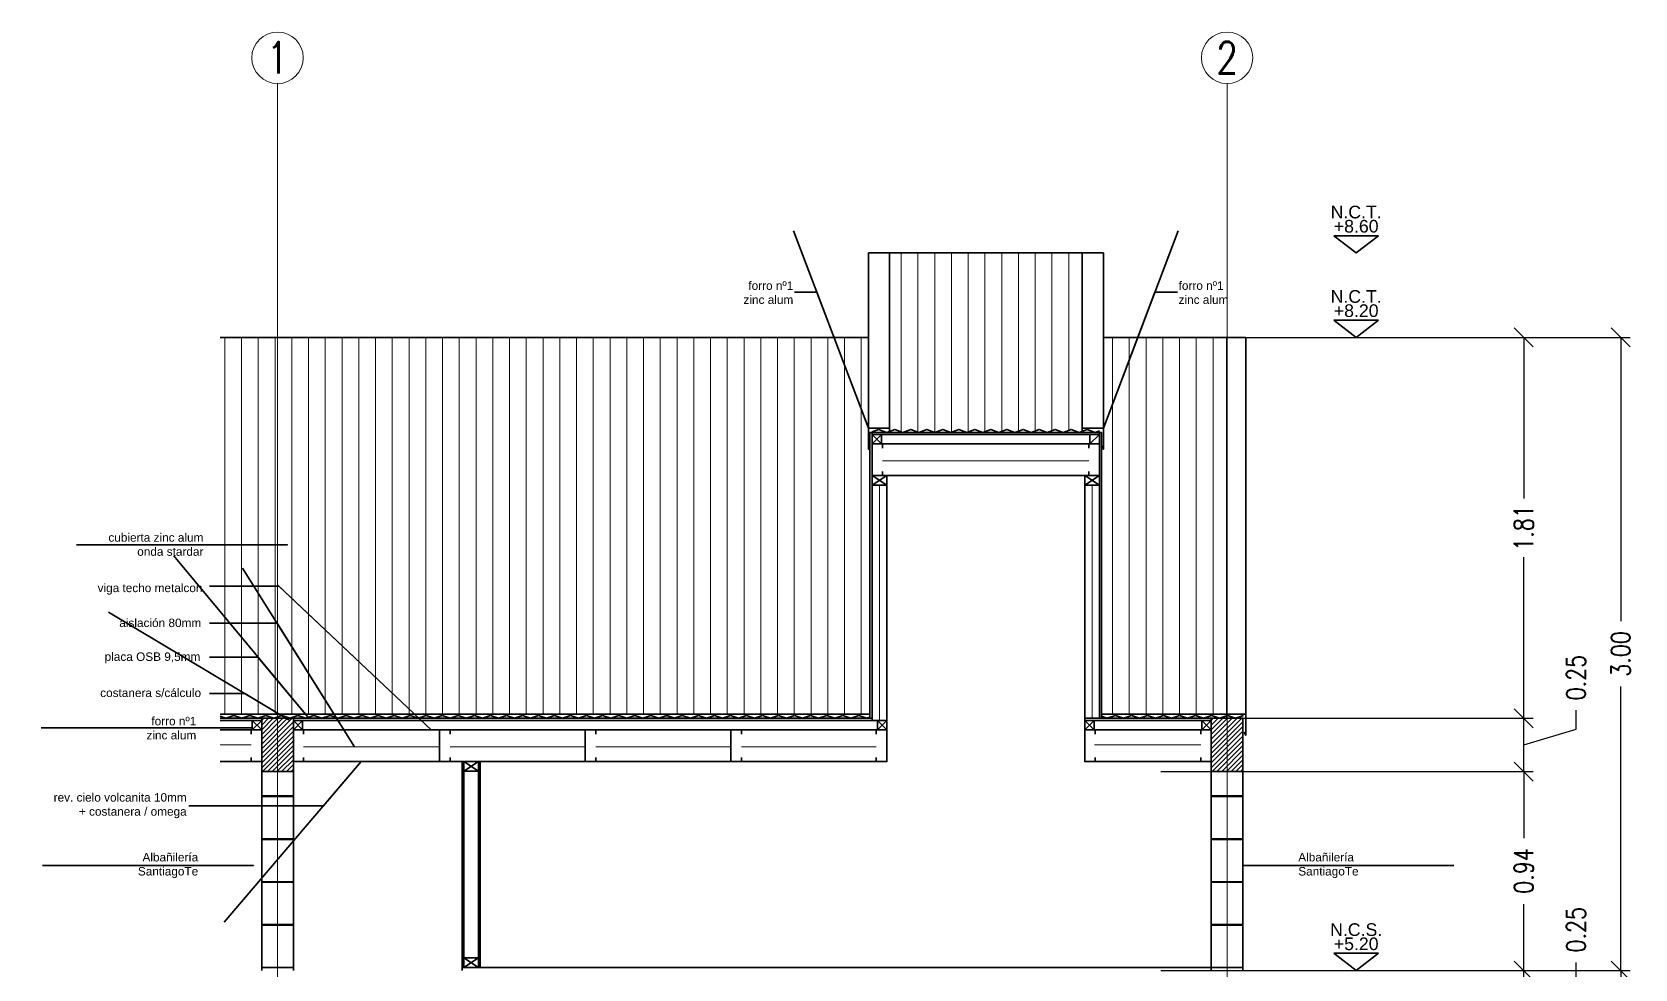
# Model space of a CAD drawing. Header units: metres. Extents: x 45 to 666, y -23 to 325.
# Drawn here: x 158.8 to 166.4, y 82.82 to 87.26 of the extents above; entities that cross this region are included whole.
import ezdxf
from ezdxf.enums import TextEntityAlignment as Align

# ---------------------------------------------------------------- set-up
doc = ezdxf.new("R2010")
doc.units = ezdxf.units.M
doc.header["$LTSCALE"] = 5
doc.header["$MEASUREMENT"] = 0
doc.layers.get('0').update_dxf_attribs({"color": 30})
doc.layers.get('DEFPOINTS').update_dxf_attribs({"color": 210})
for name, color, linetype, lineweight in [('A-ANNO-DIMS', 3, 'Continuous', 18), ('A-ANNO-NOTE', 7, 'Continuous', 35), ('A-ANNO-SYMB', 3, 'Continuous', 18), ('A-ANNO-TEXT', 3, 'Continuous', 18), ('A-ELEV-MBE1', 7, 'Continuous', 35), ('A-ELEV-PATT', 8, 'Continuous', 18), ('A-WALL-BATT', 8, 'BATTING', 18), ('A-WALL-FULL', 7, 'Continuous', 35), ('A-WALL-FULL-EXTR', 7, 'Continuous', 35)]:
    doc.layers.add(name, color=color, linetype=linetype, lineweight=lineweight)
doc.styles.add('E-ARIAL', font='arial.ttf')
doc.styles.add('E-ROMANS', font='romans.shx', dxfattribs={"width": 0.8})
doc.linetypes.add('BATTING', pattern='A,0.0001,-0.1,[134,ltypeshp.shx,S=0.1,R=0,X=-0.1,Y=0],-0.2,[134,ltypeshp.shx,S=0.1,R=180,X=0.1,Y=0],-0.1', length=0.4001)
doc.dimstyles.new('E-0050_TICK_18', dxfattribs={"dimscale": 0.001, "dimtxt": 90, "dimasz": 90, "dimexe": 45, "dimexo": 30, "dimgap": 45, "dimtad": 0, "dimzin": 0, "dimdsep": 46, "dimtxsty": 'E-ROMANS', "dimblk": 'OBLIQUE', "dimcen": 45, "dimclrd": 256, "dimclre": 256, "dimclrt": 256, "dimadec": 0, "dimazin": 0, "dimtfac": 1, "dimtmove": 1, "dimatfit": 3, "dimldrblk": 'OPEN90', "dimfxl": 1, "dimtfill": 1, "dimtolj": 1, "dimtzin": 0, "dimarcsym": 0})
doc.dimstyles.new('E-0200_TICK_12', dxfattribs={"dimscale": 0.001, "dimtxt": 240, "dimasz": 240, "dimexe": 120, "dimexo": 80, "dimgap": 120, "dimtad": 0, "dimzin": 0, "dimdsep": 46, "dimtxsty": 'E-ROMANS', "dimblk": 'OBLIQUE', "dimcen": 120, "dimclrd": 256, "dimclre": 256, "dimclrt": 256, "dimadec": 0, "dimazin": 0, "dimtfac": 1, "dimtmove": 1, "dimatfit": 3, "dimldrblk": 'OPEN90', "dimfxl": 1, "dimtfill": 1, "dimtolj": 1, "dimtzin": 0, "dimlwd": -1, "dimarcsym": 0})

# ---------------------------------------------------------------- blocks, each defined once
blk = doc.blocks.new('A$C7331713F')
for p, q in [((0, 0.045), (0.07, 0)), ((0.07, 0.045), (0, 0))]:
    blk.add_line(p, q)
blk.add_lwpolyline([(0, 0), (0.07, 0), (0.07, 0.045), (0, 0.045)], close=True)
blk = doc.blocks.new('_Oblique')
at = {"color": 0, "linetype": 'ByBlock', "lineweight": -2}
blk.add_line((-0.5, -0.5), (0.5, 0.5), dxfattribs=at)
blk = doc.blocks.new('TAG-LEVEL-CO')
for points in [[(0.352, 0.272), (-0.352, 0.272)], [(0.352, 0.272), (0, 0), (-0.352, 0.272)]]:
    blk.add_lwpolyline(points)
at = {"style": 'E-ARIAL'}
for tag, p in [('N.P.T.', (0, 0.486)), ('%%P0,00', (0, 0.262))]:
    blk.add_attdef(tag, text='', height=0.2, dxfattribs=at).set_placement(p, align=Align.BOTTOM_CENTER)
blk = doc.blocks.new('*D147')
at = {"layer": 'A-ANNO-DIMS', "lineweight": -2, "transparency": 16777216}
for p, q in [((164.1526, 82.8139), (165.9173, 82.8139)), ((165.8723, 82.5619), (165.8723, 82.8139)), ((166.1198, 82.7622), (166.1198, 82.8522)), ((165.8723, 82.6879), (166.1198, 82.7622)), ((164.1526, 82.5619), (165.9173, 82.5619))]:
    blk.add_line(p, q, dxfattribs=at)
at = {"layer": 'DEFPOINTS', "color": 0, "transparency": 16777216}
for p in [(164.1226, 82.8139), (165.8723, 82.8139), (164.1226, 82.5619)]:
    blk.add_point(p, dxfattribs=at)
at = {"layer": 'A-ANNO-DIMS', "lineweight": -2, "transparency": 16777216, "xscale": 0.09, "yscale": 0.09, "zscale": 0.09}
for p, rotation in [((165.8723, 82.8139), 90), ((165.8723, 82.5619), 270)]:
    blk.add_blockref('_Oblique', p, dxfattribs=dict(at, rotation=rotation))
at = {"layer": 'A-ANNO-DIMS', "transparency": 16777216, "insert": (166.1198, 83.0069), "char_height": 0.09, "attachment_point": 5, "rotation": 90, "style": 'E-ROMANS', "bg_fill": 3, "box_fill_scale": 1.25, "bg_fill_color": 256, "bg_fill_true_color": 13158600, "bg_fill_transparency": 0}
blk.add_mtext('\\A1;0.25', dxfattribs=at)
blk = doc.blocks.new('_Open90')
at = {"color": 0, "linetype": 'ByBlock', "lineweight": -2}
for p, q in [((0, 0), (-1, 0)), ((-0.5, 0.5), (0, 0)), ((0, 0), (-0.5, -0.5))]:
    blk.add_line(p, q, dxfattribs=at)
blk = doc.blocks.new('*D148')
at = {"layer": 'A-ANNO-DIMS', "lineweight": -2, "transparency": 16777216}
for p, q in [((164.1526, 83.7569), (165.9173, 83.7569)), ((165.8723, 83.7569), (165.8723, 83.4418)), ((165.8723, 82.8139), (165.8723, 83.129)), ((164.1526, 82.8139), (165.9173, 82.8139))]:
    blk.add_line(p, q, dxfattribs=at)
at = {"layer": 'DEFPOINTS', "color": 0, "transparency": 16777216}
for p in [(164.1226, 83.7569), (165.8723, 83.7569), (164.1226, 82.8139)]:
    blk.add_point(p, dxfattribs=at)
at = {"layer": 'A-ANNO-DIMS', "lineweight": -2, "transparency": 16777216, "xscale": 0.09, "yscale": 0.09, "zscale": 0.09}
for p, rotation in [((165.8723, 83.7569), 90), ((165.8723, 82.8139), 270)]:
    blk.add_blockref('_Oblique', p, dxfattribs=dict(at, rotation=rotation))
at = {"layer": 'A-ANNO-DIMS', "transparency": 16777216, "insert": (165.8723, 83.2854), "char_height": 0.09, "attachment_point": 5, "rotation": 90, "style": 'E-ROMANS', "bg_fill": 3, "box_fill_scale": 1.25, "bg_fill_color": 256, "bg_fill_true_color": 13158600, "bg_fill_transparency": 0}
blk.add_mtext('\\A1;0.94', dxfattribs=at)
blk = doc.blocks.new('*D149')
at = {"layer": 'A-ANNO-DIMS', "lineweight": -2, "transparency": 16777216}
for p, q in [((166.1198, 83.9572), (166.1198, 84.0472)), ((164.1526, 84.0089), (165.9173, 84.0089)), ((165.8723, 83.7569), (165.8723, 84.0089)), ((165.8723, 83.8829), (166.1198, 83.9572)), ((164.1526, 83.7569), (165.9173, 83.7569))]:
    blk.add_line(p, q, dxfattribs=at)
at = {"layer": 'DEFPOINTS', "color": 0, "transparency": 16777216}
for p in [(164.1226, 84.0089), (165.8723, 84.0089), (164.1226, 83.7569)]:
    blk.add_point(p, dxfattribs=at)
at = {"layer": 'A-ANNO-DIMS', "lineweight": -2, "transparency": 16777216, "xscale": 0.09, "yscale": 0.09, "zscale": 0.09}
for p, rotation in [((165.8723, 84.0089), 90), ((165.8723, 83.7569), 270)]:
    blk.add_blockref('_Oblique', p, dxfattribs=dict(at, rotation=rotation))
at = {"layer": 'A-ANNO-DIMS', "transparency": 16777216, "insert": (166.1198, 84.2019), "char_height": 0.09, "attachment_point": 5, "rotation": 90, "style": 'E-ROMANS', "bg_fill": 3, "box_fill_scale": 1.25, "bg_fill_color": 256, "bg_fill_true_color": 13158600, "bg_fill_transparency": 0}
blk.add_mtext('\\A1;0.25', dxfattribs=at)
blk = doc.blocks.new('*D150')
at = {"layer": 'A-ANNO-DIMS', "lineweight": -2, "transparency": 16777216}
for p, q in [((164.1588, 85.8139), (165.9173, 85.8139)), ((165.8723, 85.8139), (165.8723, 85.0507)), ((165.8723, 84.0089), (165.8723, 84.7721)), ((164.1526, 84.0089), (165.9173, 84.0089))]:
    blk.add_line(p, q, dxfattribs=at)
at = {"layer": 'DEFPOINTS', "color": 0, "transparency": 16777216}
for p in [(164.1288, 85.8139), (165.8723, 85.8139), (164.1226, 84.0089)]:
    blk.add_point(p, dxfattribs=at)
at = {"layer": 'A-ANNO-DIMS', "lineweight": -2, "transparency": 16777216, "xscale": 0.09, "yscale": 0.09, "zscale": 0.09}
for p, rotation in [((165.8723, 85.8139), 90), ((165.8723, 84.0089), 270)]:
    blk.add_blockref('_Oblique', p, dxfattribs=dict(at, rotation=rotation))
at = {"layer": 'A-ANNO-DIMS', "transparency": 16777216, "insert": (165.8723, 84.9114), "char_height": 0.09, "attachment_point": 5, "rotation": 90, "style": 'E-ROMANS', "bg_fill": 3, "box_fill_scale": 1.25, "bg_fill_color": 256, "bg_fill_true_color": 13158600, "bg_fill_transparency": 0}
blk.add_mtext('\\A1;1.81', dxfattribs=at)
blk = doc.blocks.new('*D152')
at = {"layer": 'A-ANNO-DIMS', "lineweight": -2, "transparency": 16777216}
for p, q in [((164.1526, 82.8139), (166.3766, 82.8139)), ((166.3316, 82.8139), (166.3316, 81.7186)), ((166.3316, 80.3139), (166.3316, 81.4092)), ((164.1526, 80.3139), (166.3766, 80.3139))]:
    blk.add_line(p, q, dxfattribs=at)
at = {"layer": 'DEFPOINTS', "color": 0, "transparency": 16777216}
for p in [(164.1226, 82.8139), (166.3316, 82.8139), (164.1226, 80.3139)]:
    blk.add_point(p, dxfattribs=at)
at = {"layer": 'A-ANNO-DIMS', "lineweight": -2, "transparency": 16777216, "xscale": 0.09, "yscale": 0.09, "zscale": 0.09}
for p, rotation in [((166.3316, 82.8139), 90), ((166.3316, 80.3139), 270)]:
    blk.add_blockref('_Oblique', p, dxfattribs=dict(at, rotation=rotation))
at = {"layer": 'A-ANNO-DIMS', "transparency": 16777216, "insert": (166.3316, 81.5639), "char_height": 0.09, "attachment_point": 5, "rotation": 90, "style": 'E-ROMANS', "bg_fill": 3, "box_fill_scale": 1.25, "bg_fill_color": 256, "bg_fill_true_color": 13158600, "bg_fill_transparency": 0}
blk.add_mtext('\\A1;2.50', dxfattribs=at)
blk = doc.blocks.new('*D153')
at = {"layer": 'A-ANNO-DIMS', "lineweight": -2, "transparency": 16777216}
for p, q in [((164.1588, 85.8139), (166.3766, 85.8139)), ((166.3316, 85.8139), (166.3316, 84.4686)), ((166.3316, 82.8139), (166.3316, 84.1592)), ((164.1526, 82.8139), (166.3766, 82.8139))]:
    blk.add_line(p, q, dxfattribs=at)
at = {"layer": 'DEFPOINTS', "color": 0, "transparency": 16777216}
for p in [(164.1288, 85.8139), (166.3316, 85.8139), (164.1226, 82.8139)]:
    blk.add_point(p, dxfattribs=at)
at = {"layer": 'A-ANNO-DIMS', "lineweight": -2, "transparency": 16777216, "xscale": 0.09, "yscale": 0.09, "zscale": 0.09}
for p, rotation in [((166.3316, 85.8139), 90), ((166.3316, 82.8139), 270)]:
    blk.add_blockref('_Oblique', p, dxfattribs=dict(at, rotation=rotation))
at = {"layer": 'A-ANNO-DIMS', "transparency": 16777216, "insert": (166.3316, 84.3139), "char_height": 0.09, "attachment_point": 5, "rotation": 90, "style": 'E-ROMANS', "bg_fill": 3, "box_fill_scale": 1.25, "bg_fill_color": 256, "bg_fill_true_color": 13158600, "bg_fill_transparency": 0}
blk.add_mtext('\\A1;3.00', dxfattribs=at)

msp = doc.modelspace()

# ---------------------------------------------------------------- hatches: boundary and pattern name
at = {"layer": 'A-ELEV-PATT'}
h = msp.add_hatch(dxfattribs=at)
h.set_pattern_fill('LINE', color=256, scale=0.025, angle=90, style=0)
h.set_pattern_definition([(90, (61.08389, 32.121356), (-0.079375, 5e-18), [])])
h.paths.add_polyline_path([(163.7799, 86.2139), (162.8673, 86.2139), (162.8673, 85.3839), (162.8673, 85.3691), (162.8912, 85.3779), (162.9292, 85.3639), (162.9672, 85.3779), (163.0052, 85.3639), (163.0432, 85.3779), (163.0812, 85.3639), (163.1192, 85.3779), (163.1572, 85.3639), (163.1952, 85.3779), (163.2332, 85.3639), (163.2712, 85.3779), (163.3092, 85.3639), (163.3472, 85.3779), (163.3852, 85.3639), (163.4232, 85.3779), (163.4612, 85.3639), (163.4992, 85.3779), (163.5372, 85.3639), (163.5752, 85.3779), (163.6132, 85.3639), (163.6512, 85.3779), (163.6892, 85.3639), (163.7272, 85.3779), (163.7652, 85.3639), (163.7799, 85.3694), (163.7799, 85.3839)])
h = msp.add_hatch(dxfattribs=at)
h.set_pattern_fill('LINE', color=256, scale=0.025, angle=90, style=0)
h.set_pattern_definition([(90, (56.13226, 53.389916), (-0.079375, 2e-16), [])])
h.paths.add_polyline_path([(164.4655, 85.8099), (163.8799, 85.8099), (163.8799, 85.2839), (163.8715, 85.3023), (163.8715, 84.0289), (164.4655, 84.0289)])
h.paths.add_polyline_path([(162.7673, 85.8099), (159.9665, 85.8099), (159.9665, 84.0289), (162.774, 84.0289), (162.774, 85.2987), (162.7673, 85.2839)])
h.paths.add_polyline_path([(159.6948, 85.8099), (159.6948, 84.0289), (159.9665, 84.0289), (159.9665, 85.8099)])
h = msp.add_hatch(dxfattribs=at)
h.set_pattern_fill('LINE', color=256, scale=0.005, angle=405, style=0)
h.set_pattern_definition([(45, (33.104135, 11.47515), (-0.0112253202, 0.0112253202), [])])
h.paths.add_polyline_path([(159.8915, 83.7569), (159.9665, 83.7569), (159.9665, 84.0089), (159.8915, 84.0089)])
h.paths.add_polyline_path([(159.9665, 83.7569), (160.0415, 83.7569), (160.0415, 84.0089), (159.9665, 84.0089)])
h = msp.add_hatch(dxfattribs=at)
h.set_pattern_fill('LINE', color=256, scale=0.005, angle=405, style=0)
h.set_pattern_definition([(45, (37.604135, 11.47515), (-0.0112253202, 0.0112253202), [])])
h.paths.add_polyline_path([(164.3915, 83.7569), (164.4665, 83.7569), (164.4665, 84.0089), (164.3915, 84.0089)])
h.paths.add_polyline_path([(164.4665, 83.7569), (164.5415, 83.7569), (164.5415, 84.0089), (164.4665, 84.0089)])

# ---------------------------------------------------------------- linework, layer by layer
at = {"layer": 'A-ANNO-SYMB', "ltscale": 2}
for points in [[(159.9665, 87.0167), (159.9665, 75.5752)], [(159.9665, 87.0167), (159.9665, 75.5752)], [(159.9665, 87.0167), (159.9665, 78.7202)], [(159.9665, 87.0167), (159.9665, 78.5172)], [(159.9665, 87.0167), (159.9665, 78.7202)], [(164.4665, 87.0167), (164.4665, 75.5752)]]:
    msp.add_lwpolyline(points, dxfattribs=at)
at = {"layer": 'A-ANNO-SYMB', "linetype": 'Continuous', "ltscale": 5}
for centre in [(159.9665, 87.1386), (164.4665, 87.1386)]:
    msp.add_circle(centre, 0.1219, dxfattribs=at)
at = {"layer": 'A-ELEV-MBE1'}
for p, q in [((162.7673, 86.2139), (163.8799, 86.2139)), ((159.6948, 85.8139), (162.7673, 85.8139)), ((163.8799, 85.8139), (164.5544, 85.8139)), ((163.8115, 85.3089), (162.834, 85.3089)), ((163.8115, 85.1589), (162.834, 85.1589)), ((159.6948, 84.0289), (162.774, 84.0289)), ((163.8715, 84.0289), (164.4655, 84.0289)), ((159.8465, 83.9989), (159.6948, 83.9989)), ((159.8415, 83.9539), (159.6948, 83.9539)), ((162.809, 83.9989), (160.0845, 83.9989)), ((160.7342, 83.9539), (160.0897, 83.9539)), ((161.4248, 83.9539), (160.7843, 83.9539)), ((162.1154, 83.9539), (161.475, 83.9539)), ((162.804, 83.9539), (162.1407, 83.9539)), ((164.3415, 83.9539), (163.7915, 83.9539)), ((164.3465, 83.9989), (163.8365, 83.9989)), ((159.8415, 83.8039), (159.6948, 83.8039)), ((160.7342, 83.8039), (160.0897, 83.8039)), ((161.4248, 83.8039), (160.7843, 83.8039)), ((162.1154, 83.8039), (161.475, 83.8039)), ((162.804, 83.8039), (162.1654, 83.8039)), ((164.3415, 83.8039), (163.8415, 83.8039))]:
    msp.add_line(p, q, dxfattribs=at)
for points in [[(162.7673, 85.3839), (162.7673, 86.2139)], [(162.8673, 85.3839), (162.8673, 86.2139)], [(163.7799, 85.3839), (163.7799, 86.2139)], [(163.8799, 85.3839), (163.8799, 86.2139)], [(164.4655, 84.0289), (164.4655, 85.8139)], [(164.5544, 84.0289), (164.5544, 85.8139)], [(162.784, 85.3639), (163.8615, 85.3639)], [(162.829, 85.3089), (162.784, 85.3539)], [(162.784, 85.3089), (162.829, 85.3539)], [(163.8165, 85.3089), (163.8615, 85.3539)], [(162.784, 85.1139), (162.784, 83.9989)], [(162.854, 85.1494), (162.854, 83.9989)], [(163.7915, 85.1139), (163.7915, 84.0089)], [(163.8615, 85.1139), (163.8615, 84.0089)], [(159.6948, 84.0089), (159.8915, 84.0089)], [(159.8915, 83.9539), (159.8465, 83.9989)], [(159.8465, 83.9539), (159.8915, 83.9989)], [(160.0415, 84.0089), (162.774, 84.0089)], [(160.0845, 83.9539), (160.0415, 83.9989)], [(160.0415, 83.9539), (160.0845, 83.9989)], [(162.854, 83.9539), (162.809, 83.9989)], [(162.809, 83.9539), (162.854, 83.9989)], [(163.7915, 84.0089), (164.3915, 84.0089)], [(163.8365, 83.9539), (163.7915, 83.9989)], [(163.7915, 83.9539), (163.8365, 83.9989)], [(164.3915, 83.9539), (164.3465, 83.9989)], [(164.3465, 83.9539), (164.3915, 83.9989)]]:
    msp.add_lwpolyline(points, dxfattribs=at)
at = {"layer": 'A-WALL-BATT', "ltscale": 0.018}
for p, q in [((163.8115, 85.2289), (162.834, 85.2289)), ((162.819, 83.9989), (162.819, 85.1139)), ((163.8265, 84.0089), (163.8265, 85.1139)), ((159.8414, 83.8839), (159.6948, 83.8839)), ((160.7342, 83.8739), (160.0897, 83.8739)), ((161.4248, 83.8739), (160.7843, 83.8739)), ((162.1154, 83.8739), (161.475, 83.8739)), ((162.804, 83.8739), (162.1653, 83.8739)), ((164.3414, 83.8839), (163.8374, 83.8839))]:
    msp.add_line(p, q, dxfattribs=at)
at = {"layer": 'A-WALL-FULL'}
for points in [[(160.0415, 83.7569), (159.8915, 83.7569), (159.8915, 84.0089), (160.0415, 84.0089), (160.0415, 83.7569)], [(164.5415, 83.7569), (164.3915, 83.7569), (164.3915, 84.0089), (164.5415, 84.0089), (164.5415, 83.7569)]]:
    msp.add_lwpolyline(points, dxfattribs=at)
at = {"layer": 'A-WALL-FULL-EXTR'}
for p, q in [((162.784, 85.2439), (162.784, 85.3638)), ((163.8615, 85.3539), (162.784, 85.3539)), ((163.8615, 85.3639), (163.8615, 85.2439)), ((162.774, 84.0089), (162.784, 84.0089)), ((163.7915, 84.0089), (163.7915, 83.9989)), ((163.8715, 84.0089), (163.8615, 84.0089)), ((160.8415, 83.8039), (160.8415, 82.8289)), ((160.8495, 83.8039), (160.8495, 82.8289)), ((160.9195, 83.8039), (160.9195, 82.8289)), ((160.9275, 83.8039), (160.9275, 82.8289)), ((159.8915, 82.8139), (159.8915, 83.7569)), ((160.0415, 82.8139), (160.0415, 83.7569)), ((164.3915, 82.8139), (164.3915, 83.7569)), ((164.5415, 82.8139), (164.5415, 83.7569)), ((160.0415, 83.6409), (159.8915, 83.6409)), ((160.0415, 83.6379), (159.8915, 83.6379)), ((164.5415, 83.6409), (164.3915, 83.6409)), ((164.5415, 83.6379), (164.3915, 83.6379)), ((160.0415, 83.4379), (159.8915, 83.4379)), ((160.0415, 83.4349), (159.8915, 83.4349)), ((164.5415, 83.4379), (164.3915, 83.4379)), ((164.5415, 83.4349), (164.3915, 83.4349)), ((160.0415, 83.2349), (159.8915, 83.2349)), ((160.0415, 83.2319), (159.8915, 83.2319)), ((164.5415, 83.2349), (164.3915, 83.2349)), ((164.5415, 83.2319), (164.3915, 83.2319)), ((160.0415, 83.0319), (159.8915, 83.0319)), ((160.0415, 83.0289), (159.8915, 83.0289)), ((164.5415, 83.0319), (164.3915, 83.0319)), ((164.5415, 83.0289), (164.3915, 83.0289)), ((160.0415, 82.8289), (159.8915, 82.8289)), ((159.8915, 82.8289), (160.0415, 82.8289)), ((160.8415, 82.8289), (164.3915, 82.8289)), ((160.8415, 82.8289), (160.8415, 82.8139)), ((164.5415, 82.8289), (164.3915, 82.8289)), ((164.3915, 82.8289), (164.5415, 82.8289))]:
    msp.add_line(p, q, dxfattribs=at)
for points in [[(162.8673, 85.3639), (162.8673, 85.3839), (162.7673, 85.3839), (162.7673, 85.2839), (162.774, 85.2988)], [(162.784, 85.3664), (162.8152, 85.3779), (162.8532, 85.3639), (162.8912, 85.3779), (162.9292, 85.3639), (162.9672, 85.3779), (163.0052, 85.3639), (163.0432, 85.3779), (163.0812, 85.3639), (163.1192, 85.3779), (163.1572, 85.3639), (163.1952, 85.3779), (163.2332, 85.3639), (163.2712, 85.3779), (163.3092, 85.3639), (163.3472, 85.3779), (163.3852, 85.3639), (163.4232, 85.3779), (163.4612, 85.3639), (163.4992, 85.3779), (163.5372, 85.3639), (163.5752, 85.3779), (163.6132, 85.3639), (163.6512, 85.3779), (163.6892, 85.3639), (163.7272, 85.3779), (163.7652, 85.3639), (163.8032, 85.3779), (163.8412, 85.3639), (163.8615, 85.3714)], [(163.7799, 85.3639), (163.7799, 85.3839), (163.8799, 85.3839), (163.8799, 85.2839), (163.8732, 85.2988)], [(162.774, 85.3638), (162.774, 84.0089)], [(162.784, 85.3638), (162.774, 85.3638)], [(162.784, 85.3089), (162.829, 85.3089), (162.829, 85.3539), (162.784, 85.3539), (162.784, 85.3089)], [(162.834, 85.1789), (162.834, 85.1589), (162.784, 85.1589), (162.784, 85.3089), (162.834, 85.3089), (162.834, 85.2889)], [(163.8115, 85.1789), (163.8115, 85.1589), (163.8615, 85.1589), (163.8615, 85.3089), (163.8115, 85.3089), (163.8115, 85.2889)], [(163.8165, 85.3089), (163.8615, 85.3089), (163.8615, 85.3539), (163.8165, 85.3539), (163.8165, 85.3089)], [(163.8715, 85.3639), (163.8615, 85.3639)], [(163.8715, 85.3639), (163.8715, 84.0089)], [(159.6948, 84.0186), (159.7212, 84.0089), (159.7592, 84.0229), (159.7972, 84.0089), (159.8352, 84.0229), (159.8732, 84.0089), (159.9112, 84.0229), (159.9492, 84.0089)], [(159.8732, 84.0089), (159.9112, 84.0229), (159.9492, 84.0089), (159.9872, 84.0229), (160.0252, 84.0089), (160.0632, 84.0229), (160.1012, 84.0089), (160.1392, 84.0229), (160.1772, 84.0089), (160.2152, 84.0229), (160.2532, 84.0089), (160.2912, 84.0229), (160.3292, 84.0089), (160.3672, 84.0229), (160.4052, 84.0089), (160.4432, 84.0229), (160.4812, 84.0089), (160.5192, 84.0229), (160.5572, 84.0089), (160.5952, 84.0229), (160.6332, 84.0089), (160.6712, 84.0229), (160.7092, 84.0089), (160.7472, 84.0229), (160.7852, 84.0089), (160.8232, 84.0229), (160.8612, 84.0089), (160.8992, 84.0229), (160.9372, 84.0089), (160.9752, 84.0229), (161.0132, 84.0089), (161.0512, 84.0229), (161.0892, 84.0089), (161.1272, 84.0229), (161.1652, 84.0089), (161.2032, 84.0229), (161.2412, 84.0089), (161.2792, 84.0229), (161.3172, 84.0089), (161.3552, 84.0229), (161.3932, 84.0089), (161.4312, 84.0229), (161.4692, 84.0089), (161.5072, 84.0229), (161.5452, 84.0089), (161.5832, 84.0229), (161.6212, 84.0089), (161.6592, 84.0229), (161.6972, 84.0089), (161.7352, 84.0229), (161.7732, 84.0089), (161.8112, 84.0229), (161.8492, 84.0089), (161.8088, 84.0229), (161.8468, 84.0089), (161.8848, 84.0229), (161.9228, 84.0089), (161.9608, 84.0229), (161.9988, 84.0089), (162.0368, 84.0229), (162.0748, 84.0089), (162.1128, 84.0229), (162.1508, 84.0089), (162.1888, 84.0229), (162.2268, 84.0089), (162.2648, 84.0229), (162.3028, 84.0089), (162.3408, 84.0229), (162.3788, 84.0089), (162.4168, 84.0229), (162.4548, 84.0089), (162.4928, 84.0229), (162.5308, 84.0089), (162.5688, 84.0229), (162.6068, 84.0089), (162.6448, 84.0229), (162.6828, 84.0089), (162.7208, 84.0229), (162.7588, 84.0089), (162.774, 84.0145)], [(163.8715, 84.019), (163.8988, 84.0089), (163.9368, 84.0229), (163.9748, 84.0089), (164.0128, 84.0229), (164.0508, 84.0089), (164.0888, 84.0229), (164.1268, 84.0089), (164.1648, 84.0229), (164.2028, 84.0089), (164.2408, 84.0229), (164.2788, 84.0089), (164.3168, 84.0229), (164.3548, 84.0089), (164.3928, 84.0229), (164.4308, 84.0089)], [(164.4308, 84.0089), (164.4688, 84.0229), (164.5068, 84.0089), (164.5435, 84.0225)], [(164.4655, 84.0089), (164.4655, 84.0289), (164.5544, 84.0289), (164.5544, 83.9289), (164.5471, 83.9437)], [(159.8415, 83.8239), (159.8415, 83.8039), (159.8915, 83.8039), (159.8915, 83.9539), (159.8415, 83.9539), (159.8415, 83.9339)], [(159.8465, 83.9539), (159.8915, 83.9539), (159.8915, 83.9989), (159.8465, 83.9989), (159.8465, 83.9539)], [(160.0415, 83.9539), (160.0845, 83.9539), (160.0845, 83.9989), (160.0415, 83.9989), (160.0415, 83.9539)], [(160.0895, 83.8239), (160.0895, 83.8039), (160.0415, 83.8039), (160.0415, 83.9539), (160.0895, 83.9539), (160.0895, 83.9339)], [(160.0895, 83.8239), (160.0895, 83.8039), (160.0415, 83.8039), (160.0415, 83.9539), (160.0895, 83.9539), (160.0895, 83.9339)], [(160.7842, 83.8239), (160.7842, 83.8039), (160.7342, 83.8039), (160.7342, 83.9539), (160.7842, 83.9539), (160.7842, 83.9339)], [(161.4748, 83.8239), (161.4748, 83.8039), (161.4248, 83.8039), (161.4248, 83.9539), (161.4748, 83.9539), (161.4748, 83.9339)], [(162.1654, 83.8239), (162.1654, 83.8039), (162.1154, 83.8039), (162.1154, 83.9539), (162.1654, 83.9539), (162.1654, 83.9339)], [(162.804, 83.8239), (162.804, 83.8039), (162.854, 83.8039), (162.854, 83.9539), (162.804, 83.9539), (162.804, 83.9339)], [(162.809, 83.9539), (162.854, 83.9539), (162.854, 83.9989), (162.809, 83.9989), (162.809, 83.9539)], [(163.7915, 83.9539), (163.8365, 83.9539), (163.8365, 83.9989), (163.7915, 83.9989), (163.7915, 83.9539)], [(163.8415, 83.8239), (163.8415, 83.8039), (163.7915, 83.8039), (163.7915, 83.9539), (163.8415, 83.9539), (163.8415, 83.9339)], [(164.3415, 83.8239), (164.3415, 83.8039), (164.3915, 83.8039), (164.3915, 83.9539), (164.3415, 83.9539), (164.3415, 83.9339)], [(164.3465, 83.9539), (164.3915, 83.9539), (164.3915, 83.9989), (164.3465, 83.9989), (164.3465, 83.9539)]]:
    msp.add_lwpolyline(points, dxfattribs=at)

# ---------------------------------------------------------------- block references
at = {"layer": 'A-ANNO-NOTE', "xscale": 0.3000000000000114, "yscale": 0.3000000000000114, "zscale": 0.3000000000000114}
for p, values in [((165.0781, 86.2139), {'%%P0,00': '+8.60', 'N.P.T.': 'N.C.T.'}), ((165.0781, 85.8139), {'%%P0,00': '+8.20', 'N.P.T.': 'N.C.T.'}), ((165.0781, 82.8139), {'%%P0,00': '+5.20', 'N.P.T.': 'N.C.S.'})]:
    msp.add_blockref('TAG-LEVEL-CO', p, dxfattribs=at).add_auto_attribs(values)
at = {"layer": 'A-WALL-FULL-EXTR'}
for p in [(162.784, 85.1139), (163.7915, 85.1139), (160.8495, 83.7589), (160.8495, 82.8289)]:
    msp.add_blockref('A$C7331713F', p, dxfattribs=at)

# ---------------------------------------------------------------- texts
at = {"layer": 'A-ANNO-NOTE', "char_height": 0.04, "style": 'E-ARIAL'}
for s, insert, attachment_point in [('forro nº1\\Pzinc alum', (162.4106, 86.0255), 6), ('forro nº1\\Pzinc alum', (164.2366, 86.0255), 4), ('cubierta zinc alum\\Ponda stardar', (159.6153, 84.8321), 6), ('viga techo metalcon ', (159.6108, 84.6208), 6), ('aislación 80mm ', (159.6048, 84.461), 6), ('placa OSB 9,5mm ', (159.6006, 84.295), 6), ('costanera s/cálculo ', (159.6044, 84.1294), 6), ('forro nº1\\Pzinc alum', (159.5815, 83.9622), 6), ('rev. cielo volcanita 10mm\\P+ costanera / omega ', (159.536, 83.5949), 6), ('Albañilería \\PSantiagoTe ', (159.5906, 83.3115), 6), ('Albañilería \\PSantiagoTe ', (164.8037, 83.3115), 4)]:
    msp.add_mtext(s, dxfattribs=dict(at, insert=insert, attachment_point=attachment_point))
at = {"layer": 'A-ANNO-TEXT', "ltscale": 5, "char_height": 0.15, "attachment_point": 5, "style": 'E-ROMANS'}
for s, insert in [('1', (159.9665, 87.1386)), ('2', (164.4665, 87.1386))]:
    msp.add_mtext(s, dxfattribs=dict(at, insert=insert))

# ---------------------------------------------------------------- leaders
at = {"layer": 'A-ANNO-NOTE'}
for points in [[(162.7673, 85.3839), (162.5225, 86.0278), (162.4162, 86.0278)], [(163.8799, 85.3839), (164.1247, 86.0278), (164.231, 86.0278)], [(160.0132, 84.8315), (159.8111, 84.8315), (159.6447, 84.8315)], [(160.1142, 84.0089), (159.8731, 84.2994), (159.6447, 84.2994)], [(160.332, 83.8739), (159.9645, 84.459), (159.6447, 84.459)], [(160.6953, 83.9539), (159.9725, 84.6355), (159.6447, 84.6355)], [(160.0242, 83.9989), (159.8111, 84.1264), (159.6447, 84.1264)], [(159.8465, 83.9646), (159.6934, 83.9646), (159.5871, 83.9646)], [(159.8527, 83.3114), (159.6639, 83.3115), (159.6128, 83.3114)], [(164.5415, 83.3114), (164.7304, 83.3115), (164.7815, 83.3114)]]:
    msp.add_leader(points, dimstyle='E-0200_TICK_12', override={"dimasz": 0.2, "dimtad": 0, "dimldrblk": 'Open90'}, dxfattribs=at)
at = {"layer": 'A-ANNO-NOTE', "annotation_type": 0, "has_hookline": 1, "hookline_direction": 1, "text_width": 0.6232}
msp.add_leader([(160.363, 83.8039), (160.1849, 83.5949), (159.5465, 83.5949)], dimstyle='E-0200_TICK_12', override={"dimasz": 0.2, "dimtad": 0, "dimldrblk": 'Open90'}, dxfattribs=at)

# ---------------------------------------------------------------- next in the draw order: dimensions: what is measured, and where the dimension line sits
at = {"layer": 'A-ANNO-DIMS'}
dim = msp.add_linear_dim(base=(165.8723, 82.8139), p1=(164.1226, 82.5619), p2=(164.1226, 82.8139), angle=270, dimstyle='E-0050_TICK_18', dxfattribs=at)
dim.commit()
dim.dimension.update_dxf_attribs({"geometry": '*D147', "text_midpoint": (166.1198, 82.8972)})

# ---------------------------------------------------------------- next in the draw order: dimensions: what is measured, and where the dimension line sits
dim = msp.add_linear_dim(base=(165.8723, 83.7569), p1=(164.1226, 82.8139), p2=(164.1226, 83.7569), angle=270, dimstyle='E-0050_TICK_18', dxfattribs=at)
dim.commit()
dim.dimension.update_dxf_attribs({"geometry": '*D148', "text_midpoint": (165.8723, 83.2854)})

# ---------------------------------------------------------------- next in the draw order: dimensions: what is measured, and where the dimension line sits
for base, p1, p2, picture, middle in [((165.8723, 84.0089), (164.1226, 83.7569), (164.1226, 84.0089), '*D149', (166.1198, 84.0922)), ((166.3316, 82.8139), (164.1226, 80.3139), (164.1226, 82.8139), '*D152', (166.3316, 81.5639))]:
    dim = msp.add_linear_dim(base=base, p1=p1, p2=p2, angle=270, dimstyle='E-0050_TICK_18', dxfattribs=at)
    dim.commit()
    dim.dimension.update_dxf_attribs({"geometry": picture, "text_midpoint": middle})

# ---------------------------------------------------------------- next in the draw order: dimensions: what is measured, and where the dimension line sits
dim = msp.add_linear_dim(base=(165.8722905765, 85.8139184454), p1=(164.1225852467, 84.0089184454), p2=(164.1287574458, 85.8139184454), angle=270, dimstyle='E-0050_TICK_18', dxfattribs=at)
dim.commit()
dim.dimension.update_dxf_attribs({"geometry": '*D150', "text_midpoint": (165.8722905765, 84.9114184454)})

# ---------------------------------------------------------------- next in the draw order: dimensions: what is measured, and where the dimension line sits
dim = msp.add_linear_dim(base=(166.3316, 85.8139), p1=(164.1226, 82.8139), p2=(164.1288, 85.8139), angle=270, dimstyle='E-0050_TICK_18', dxfattribs=at)
dim.commit()
dim.dimension.update_dxf_attribs({"geometry": '*D153', "text_midpoint": (166.3316, 84.3139)})

doc.saveas('drawing.dxf')
